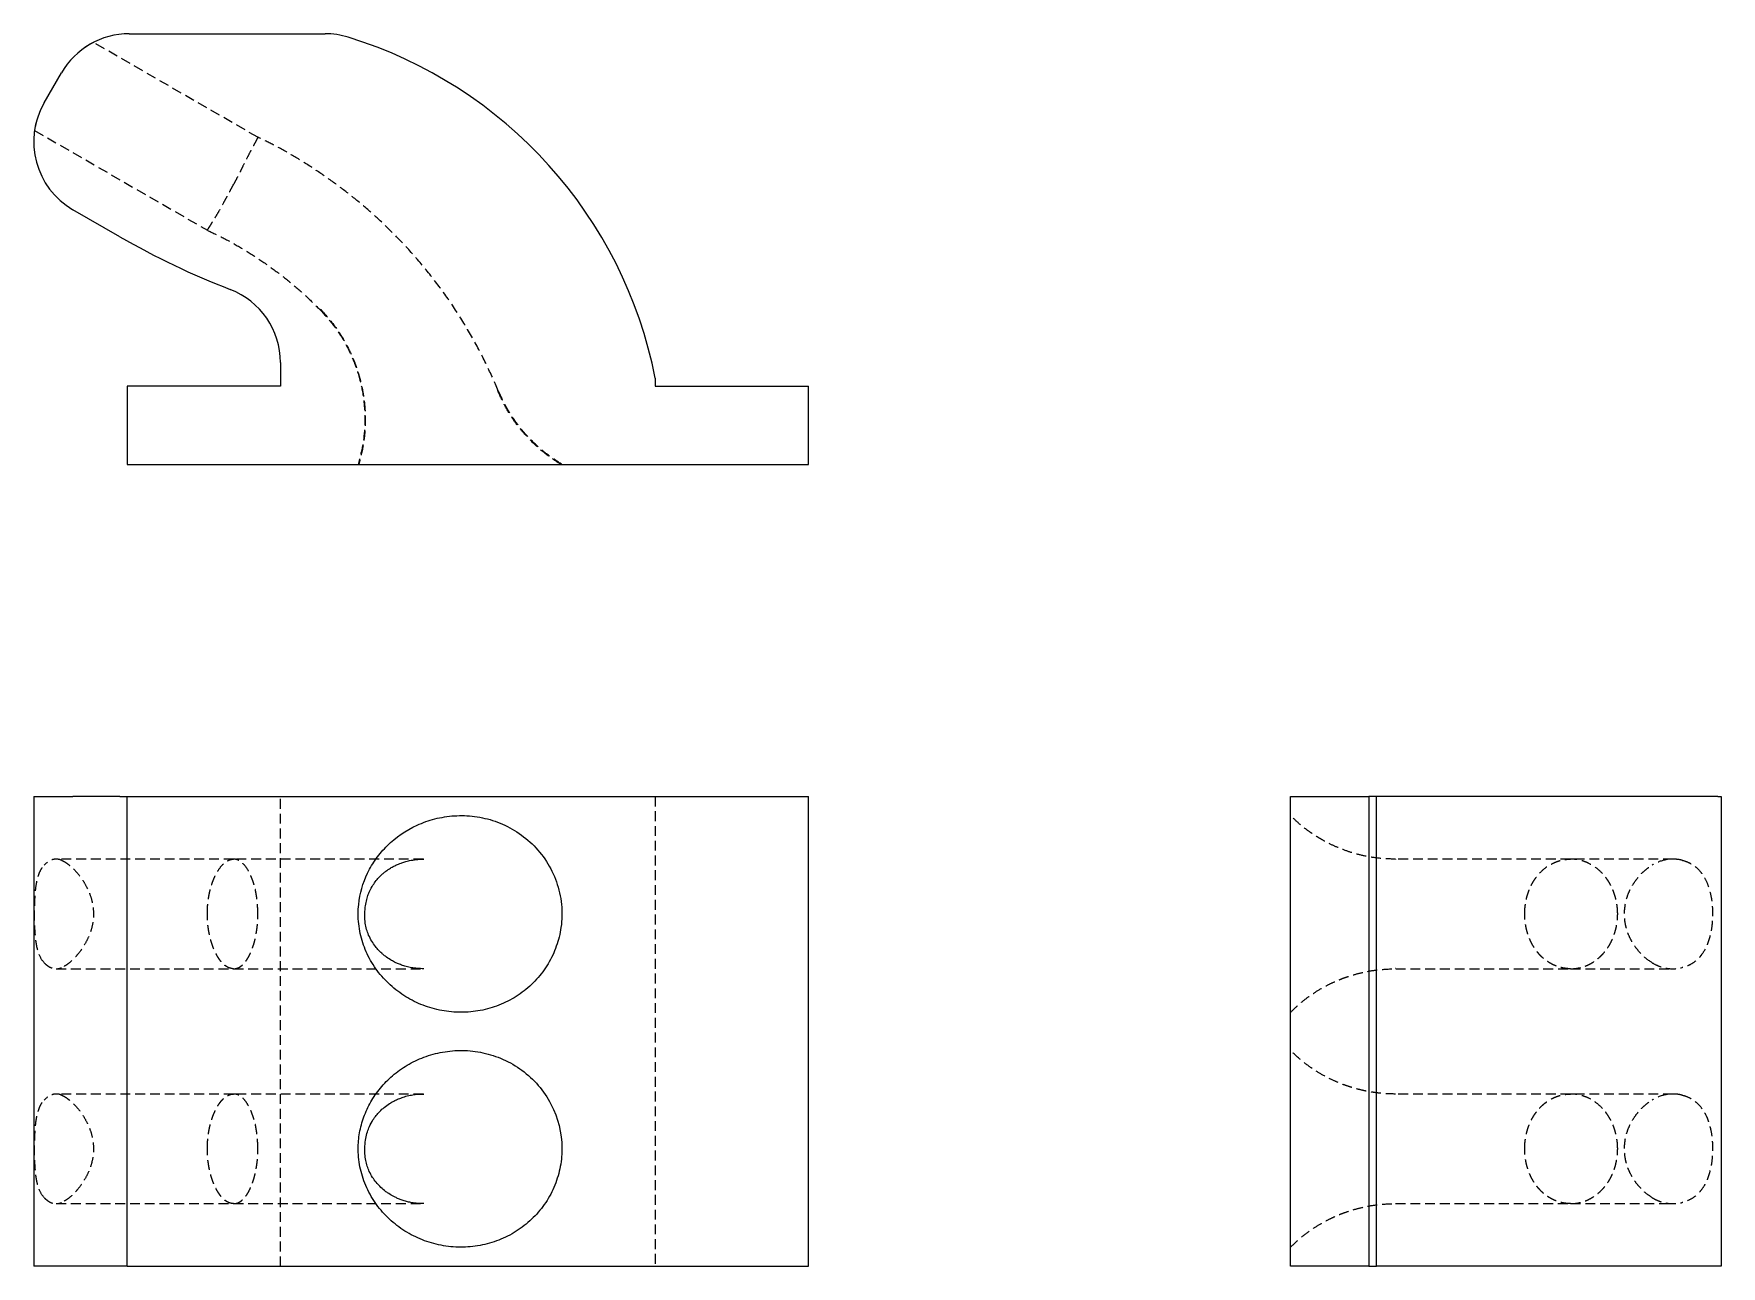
# Model space of a CAD drawing. Header units: millimetres. Extents: x 33 to 251, y 27 to 186.
import ezdxf

# ---------------------------------------------------------------- set-up
doc = ezdxf.new("R2010")
doc.units = ezdxf.units.MM
doc.linetypes.add('HIDDEN', pattern=[1.905, 1.27, -0.635])

msp = doc.modelspace()

# ---------------------------------------------------------------- linework, layer by layer
at = {"color": 7, "linetype": 'Continuous', "lineweight": 25}
for p, q in [((45.33, 185.81), (70.61, 185.81)), ((34.35, 176.9), (36.58, 180.76)), ((44.13, 159.59), (38.05, 163.09)), ((64.84, 143.35), (64.84, 140.32)), ((45.06, 140.32), (45.06, 130.21)), ((64.84, 140.32), (45.06, 140.32)), ((113.22, 141.33), (113.22, 140.32)), ((113.22, 140.32), (133, 140.32)), ((133, 130.21), (133, 140.32)), ((45.06, 130.21), (133, 130.21)), ((33, 87.32), (33, 26.68)), ((33, 87.32), (38.05, 87.32)), ((44.13, 87.32), (38.05, 87.32)), ((44.13, 87.32), (45.06, 87.32)), ((45.06, 26.68), (45.06, 87.32)), ((45.06, 87.32), (133, 87.32)), ((133, 26.68), (133, 87.32)), ((195.21, 26.68), (195.21, 87.32)), ((195.21, 87.32), (205.32, 87.32)), ((205.32, 87.32), (205.32, 26.68)), ((206.33, 87.32), (205.32, 87.32)), ((206.33, 26.68), (206.33, 87.32)), ((250.36, 87.32), (206.33, 87.32)), ((250.36, 87.32), (250.81, 87.32)), ((250.81, 87.32), (250.81, 26.68)), ((38.05, 26.68), (33, 26.68)), ((44.13, 26.68), (38.05, 26.68)), ((45.06, 26.68), (44.13, 26.68)), ((45.06, 26.68), (133, 26.68)), ((205.32, 26.68), (195.21, 26.68)), ((205.32, 26.68), (206.33, 26.68)), ((250.36, 26.68), (206.33, 26.68)), ((250.81, 26.68), (250.36, 26.68))]:
    msp.add_line(p, q, dxfattribs=at)
at = {"color": 7, "linetype": 'HIDDEN', "lineweight": 18}
for p, q in [((61.92, 172.44), (40.71, 184.69)), ((33.11, 173.32), (55.41, 160.44)), ((92.97, 139.71), (92.85, 139.75)), ((64.84, 26.68), (64.84, 87.32)), ((113.22, 87.32), (113.22, 26.68)), ((58.8, 79.24), (35.9, 79.24)), ((208.75, 79.22), (208.78, 79.21)), ((244.58, 79.24), (231.37, 79.24)), ((35.9, 65.09), (58.8, 65.09)), ((208.79, 65.11), (208.75, 65.11)), ((231.37, 65.09), (244.58, 65.09)), ((58.8, 48.91), (35.9, 48.91)), ((208.75, 48.9), (208.78, 48.9)), ((244.58, 48.91), (231.37, 48.91)), ((35.9, 34.76), (58.8, 34.76)), ((208.78, 34.78), (208.75, 34.78)), ((231.37, 34.76), (244.58, 34.76))]:
    msp.add_line(p, q, dxfattribs=at)
at = {"color": 7, "linetype": 'Continuous', "lineweight": 25}
for centre, radius, start, end in [((45.33, 175.7), 10.11, 90, 150), ((70.61, 175.7), 10.11, 72.8705, 90), ((56.59, 130.21), 57.71, 11.1094, 72.8705), ((43.11, 171.85), 10.11, 150, 240), ((94.67, 247.13), 101.08, 240, 248.9515), ((54.73, 143.35), 10.11, 0, 68.9515)]:
    msp.add_arc(centre, radius, start, end, dxfattribs=at)
at = {"color": 7, "linetype": 'HIDDEN', "lineweight": 18}
for points, knots in [([(40.71, 184.69), (40.69, 184.68), (40.66, 184.66), (40.38, 184.52), (40.02, 184.3), (39.7, 184.09), (39.56, 183.99)], [0, 0, 0, 0, 0.260382, 0.529106, 0.789265, 1, 1, 1, 1]), ([(33.5, 174.96), (33.46, 174.84), (33.34, 174.48), (33.23, 174.01), (33.15, 173.58), (33.11, 173.35), (33.11, 173.33), (33.11, 173.32)], [0, 0, 0, 0, 0.1188784, 0.3482571, 0.589423, 0.8377505, 1, 1, 1, 1]), ([(61.92, 172.44), (61.92, 172.44), (61.92, 172.44), (61.92, 172.42), (61.9, 172.4), (61.89, 172.36), (61.86, 172.32), (61.84, 172.26), (61.8, 172.19), (61.76, 172.11), (61.71, 172.02), (61.66, 171.92), (61.6, 171.81), (61.53, 171.68), (61.45, 171.54), (61.38, 171.4), (61.29, 171.24), (61.2, 171.07), (61.11, 170.9), (60.91, 170.52), (60.56, 169.83), (60.19, 169.11), (59.96, 168.65), (59.91, 168.54), (59.83, 168.38), (59.73, 168.17), (59.6, 167.91), (59.44, 167.6), (59.25, 167.24), (59.03, 166.82), (58.88, 166.52), (58.8, 166.37)], [0, 0, 0, 0, 0.025098, 0.050691, 0.076758, 0.103272, 0.130206, 0.157527, 0.185199, 0.213183, 0.241437, 0.269916, 0.298572, 0.327356, 0.356214, 0.385095, 0.413943, 0.442705, 0.471326, 0.499752, 0.618218, 0.749182, 0.756731, 0.769248, 0.786778, 0.809375, 0.837098, 0.87, 0.908119, 0.951466, 1, 1, 1, 1]), ([(92.96, 139.71), (92.47, 140.83), (91.46, 143.15), (89.65, 146.56), (87.61, 149.95), (85.35, 153.21), (82.89, 156.3), (80.47, 158.98), (78.15, 161.29), (75.98, 163.25), (73.73, 165.11), (71.41, 166.85), (69.01, 168.49), (66.56, 170.02), (64.2, 171.36), (62.63, 172.1), (61.92, 172.44)], [0, 0, 0, 0, 0.0793, 0.16497, 0.250805, 0.336674, 0.422423, 0.507752, 0.571462, 0.634922, 0.698122, 0.761052, 0.823709, 0.886989, 0.948828, 1, 1, 1, 1]), ([(55.41, 160.44), (55.41, 160.44), (55.41, 160.44), (55.42, 160.46), (55.43, 160.48), (55.45, 160.52), (55.48, 160.56), (55.52, 160.62), (55.56, 160.68), (55.61, 160.76), (55.66, 160.85), (55.73, 160.95), (55.8, 161.06), (55.87, 161.18), (55.96, 161.31), (56.04, 161.45), (56.14, 161.6), (56.23, 161.76), (56.33, 161.93), (56.56, 162.29), (56.94, 162.95), (57.37, 163.71), (57.66, 164.25), (57.8, 164.5), (57.96, 164.79), (58.13, 165.12), (58.34, 165.5), (58.56, 165.92), (58.71, 166.21), (58.8, 166.37)], [0, 0, 0, 0, 0.025692, 0.051852, 0.078451, 0.105455, 0.132828, 0.160529, 0.188516, 0.21674, 0.245151, 0.273696, 0.302318, 0.330961, 0.359565, 0.388068, 0.41641, 0.44453, 0.472368, 0.499862, 0.620039, 0.749633, 0.773542, 0.801346, 0.833098, 0.868838, 0.908585, 0.952325, 1, 1, 1, 1]), ([(55.41, 160.43), (56.04, 160.13), (57.45, 159.47), (59.58, 158.29), (61.78, 156.92), (63.93, 155.43), (66.01, 153.81), (68.01, 152.1), (69.25, 150.87), (69.87, 150.25)], [0, 0, 0, 0, 0.118849, 0.262686, 0.409221, 0.556623, 0.704645, 0.853067, 1, 1, 1, 1]), ([(69.88, 150.26), (69.89, 150.26), (69.91, 150.25), (70.03, 150.2), (70.06, 150.18)], [0, 0, 0, 0, 0.716787, 1, 1, 1, 1]), ([(69.88, 150.26), (70.47, 149.62), (71.67, 148.31), (73.15, 146.05), (74.34, 143.58), (75.2, 140.94), (75.68, 138.21), (75.78, 135.47), (75.54, 132.78), (75.1, 131.06), (74.88, 130.21)], [0, 0, 0, 0, 0.121056, 0.245431, 0.37212, 0.500001, 0.627881, 0.754571, 0.878944, 1, 1, 1, 1]), ([(70.05, 150.19), (70.55, 149.63), (71.52, 148.57), (72.67, 146.9), (73.48, 145.47), (74.04, 144.3), (74.41, 143.4), (74.7, 142.6), (74.98, 141.71), (75.29, 140.56), (75.59, 139.03), (75.79, 137.19), (75.81, 135.06), (75.59, 132.68), (75.17, 131.06), (74.96, 130.21)], [0, 0, 0, 0, 0.1052505, 0.199393, 0.2812253, 0.3340264, 0.3792176, 0.4166569, 0.4513271, 0.5095328, 0.5818152, 0.6678618, 0.7670365, 0.8782733, 1, 1, 1, 1]), ([(101.02, 130.21), (100.43, 130.6), (99.25, 131.37), (97.64, 132.75), (96.17, 134.3), (94.87, 136), (93.75, 137.81), (93.17, 139.1), (92.89, 139.74)], [0, 0, 0, 0, 0.165122, 0.332091, 0.499999, 0.667907, 0.834877, 1, 1, 1, 1]), ([(101.17, 130.21), (100.58, 130.59), (99.39, 131.36), (97.77, 132.74), (96.28, 134.28), (94.98, 135.98), (93.84, 137.79), (93.26, 139.07), (92.97, 139.71)], [0, 0, 0, 0, 0.1651295, 0.3320996, 0.5000047, 0.667909, 0.8348761, 1, 1, 1, 1]), ([(208.77, 79.24), (208.08, 79.26), (206.76, 79.3), (204.9, 79.6), (203.24, 80.02), (201.77, 80.54), (200.47, 81.1), (199.55, 81.58), (198.89, 81.97), (198.36, 82.3), (197.7, 82.74), (196.94, 83.31), (196.08, 84.02), (195.51, 84.57), (195.21, 84.86)], [0, 0, 0, 0, 0.135621, 0.258964, 0.369866, 0.472114, 0.566426, 0.648429, 0.678209, 0.719831, 0.77316, 0.837907, 0.913685, 1, 1, 1, 1]), ([(34.35, 65.86), (34.07, 66.16), (33.85, 66.54), (33.6, 67.21), (33.53, 67.45), (33.4, 67.95), (33.35, 68.21), (33.27, 68.76), (33.24, 69.05), (33.19, 69.64), (33.17, 69.94), (33.14, 70.56), (33.12, 70.87), (33.11, 71.51), (33.11, 71.84), (33.11, 72.82), (33.12, 73.45), (33.17, 74.38), (33.19, 74.69), (33.24, 75.28), (33.27, 75.56), (33.35, 76.11), (33.4, 76.37), (33.53, 76.88), (33.6, 77.12), (33.76, 77.56), (33.86, 77.76), (34.08, 78.14), (34.21, 78.32), (34.35, 78.47)], [0, 0, 0, 0, 0.125, 0.125, 0.1875, 0.1875, 0.25, 0.25, 0.3125, 0.3125, 0.375, 0.375, 0.4375, 0.4375, 0.5, 0.5, 0.625, 0.625, 0.6875, 0.6875, 0.75, 0.75, 0.8125, 0.8125, 0.875, 0.875, 0.9375, 0.9375, 1, 1, 1, 1]), ([(36.58, 79.1), (36.39, 79.18), (36.2, 79.22), (35.82, 79.25), (35.63, 79.23), (35.06, 79.06), (34.7, 78.83), (34.35, 78.47)], [0, 0, 0, 0, 0.25, 0.25, 0.5, 0.5, 1, 1, 1, 1]), ([(36.58, 79.1), (36.78, 79.01), (36.99, 78.89), (37.33, 78.67), (37.44, 78.58), (37.67, 78.4), (37.79, 78.3), (38.14, 77.97), (38.37, 77.73), (38.83, 77.2), (39.05, 76.91), (39.47, 76.29), (39.66, 75.97), (40.01, 75.27), (40.17, 74.91), (40.43, 74.16), (40.53, 73.78), (40.67, 72.98), (40.71, 72.57), (40.71, 71.76), (40.67, 71.36), (40.54, 70.57), (40.43, 70.17), (40.17, 69.42), (40.02, 69.06), (39.67, 68.37), (39.47, 68.03), (39.05, 67.41), (38.83, 67.13), (38.49, 66.73), (38.38, 66.6), (38.14, 66.36), (38.03, 66.25), (37.67, 65.92), (37.44, 65.74), (37, 65.43), (36.78, 65.31), (36.58, 65.23)], [0, 0, 0, 0, 0.0625, 0.0625, 0.09375, 0.09375, 0.125, 0.125, 0.1875, 0.1875, 0.25, 0.25, 0.3125, 0.3125, 0.375, 0.375, 0.4375, 0.4375, 0.5, 0.5, 0.5625, 0.5625, 0.625, 0.625, 0.6875, 0.6875, 0.75, 0.75, 0.8125, 0.8125, 0.84375, 0.84375, 0.875, 0.875, 0.9375, 0.9375, 1, 1, 1, 1]), ([(55.41, 72.16), (55.41, 72.26), (55.41, 72.44), (55.42, 72.73), (55.43, 73.02), (55.45, 73.31), (55.48, 73.6), (55.52, 73.9), (55.56, 74.19), (55.61, 74.49), (55.66, 74.78), (55.73, 75.07), (55.8, 75.35), (55.87, 75.63), (55.96, 75.9), (56.04, 76.16), (56.14, 76.42), (56.23, 76.66), (56.33, 76.9), (56.56, 77.37), (56.94, 78.04), (57.37, 78.54), (57.66, 78.79), (57.8, 78.89), (57.96, 79), (58.13, 79.09), (58.34, 79.17), (58.56, 79.23), (58.71, 79.23), (58.8, 79.24)], [0, 0, 0, 0, 0.025692, 0.051852, 0.078451, 0.105455, 0.132828, 0.160529, 0.188516, 0.21674, 0.245151, 0.273696, 0.302318, 0.330961, 0.359565, 0.388068, 0.41641, 0.44453, 0.472368, 0.499862, 0.620039, 0.749633, 0.773542, 0.801346, 0.833098, 0.868838, 0.908585, 0.952325, 1, 1, 1, 1]), ([(83.29, 79.24), (83.14, 79.24), (82.41, 79.24), (80.92, 79.24), (78.83, 79.24), (76.56, 79.24), (73.97, 79.24), (71.05, 79.24), (67.77, 79.24), (64.33, 79.24), (61.33, 79.24), (59.44, 79.24), (58.79, 79.24)], [0, 0, 0, 0, 0.028781, 0.132924, 0.237052, 0.341056, 0.444771, 0.568725, 0.691983, 0.814346, 0.935592, 1, 1, 1, 1]), ([(61.92, 72.16), (61.92, 72.25), (61.92, 72.44), (61.92, 72.72), (61.9, 73), (61.89, 73.29), (61.86, 73.58), (61.84, 73.87), (61.8, 74.16), (61.76, 74.45), (61.71, 74.74), (61.66, 75.03), (61.6, 75.32), (61.53, 75.6), (61.45, 75.87), (61.38, 76.14), (61.29, 76.4), (61.2, 76.65), (61.11, 76.89), (60.91, 77.36), (60.56, 78.03), (60.19, 78.5), (59.96, 78.72), (59.91, 78.77), (59.83, 78.84), (59.73, 78.92), (59.6, 79.01), (59.44, 79.09), (59.25, 79.17), (59.03, 79.23), (58.88, 79.23), (58.8, 79.24)], [0, 0, 0, 0, 0.025098, 0.050691, 0.076758, 0.103272, 0.130206, 0.157527, 0.185199, 0.213183, 0.241437, 0.269916, 0.298572, 0.327356, 0.356214, 0.385095, 0.413943, 0.442705, 0.471326, 0.499752, 0.618218, 0.749182, 0.756731, 0.769248, 0.786778, 0.809375, 0.837098, 0.87, 0.908119, 0.951466, 1, 1, 1, 1]), ([(231.35, 79.24), (231.03, 79.24), (230.13, 79.24), (228.38, 79.24), (226.07, 79.24), (223.49, 79.24), (220.83, 79.24), (218.13, 79.24), (215.44, 79.24), (212.6, 79.24), (210.38, 79.24), (209.07, 79.24), (208.78, 79.24)], [0, 0, 0, 0, 0.064405, 0.185651, 0.308014, 0.431273, 0.555227, 0.658943, 0.762947, 0.867076, 0.971219, 1, 1, 1, 1]), ([(225.44, 72.16), (225.44, 72.26), (225.44, 72.44), (225.46, 72.73), (225.48, 73.02), (225.52, 73.31), (225.56, 73.6), (225.62, 73.9), (225.68, 74.19), (225.76, 74.49), (225.85, 74.78), (225.95, 75.07), (226.06, 75.35), (226.18, 75.63), (226.31, 75.9), (226.45, 76.16), (226.6, 76.42), (226.76, 76.66), (226.93, 76.9), (227.29, 77.37), (227.95, 78.04), (228.71, 78.54), (229.25, 78.79), (229.5, 78.89), (229.79, 79), (230.12, 79.09), (230.5, 79.17), (230.92, 79.23), (231.21, 79.23), (231.37, 79.24)], [0, 0, 0, 0, 0.025692, 0.051852, 0.078451, 0.105455, 0.132828, 0.160529, 0.188516, 0.21674, 0.245151, 0.273696, 0.302318, 0.330961, 0.359565, 0.388068, 0.41641, 0.44453, 0.472368, 0.499862, 0.620039, 0.749633, 0.773542, 0.801346, 0.833098, 0.868838, 0.908585, 0.952325, 1, 1, 1, 1]), ([(237.44, 72.16), (237.44, 72.25), (237.44, 72.44), (237.42, 72.72), (237.4, 73), (237.36, 73.29), (237.32, 73.58), (237.26, 73.87), (237.19, 74.16), (237.11, 74.45), (237.02, 74.74), (236.92, 75.03), (236.81, 75.32), (236.68, 75.6), (236.54, 75.87), (236.4, 76.14), (236.24, 76.4), (236.07, 76.65), (235.9, 76.89), (235.52, 77.36), (234.83, 78.03), (234.11, 78.5), (233.65, 78.72), (233.54, 78.77), (233.38, 78.84), (233.17, 78.92), (232.91, 79.01), (232.6, 79.09), (232.24, 79.17), (231.82, 79.23), (231.52, 79.23), (231.37, 79.24)], [0, 0, 0, 0, 0.025098, 0.050691, 0.076758, 0.103272, 0.130206, 0.157527, 0.185199, 0.213183, 0.241437, 0.269916, 0.298572, 0.327356, 0.356214, 0.385095, 0.413943, 0.442705, 0.471326, 0.499752, 0.618218, 0.749182, 0.756731, 0.769248, 0.786778, 0.809375, 0.837098, 0.87, 0.908119, 0.951466, 1, 1, 1, 1]), ([(241.9, 65.86), (241.4, 66.16), (240.93, 66.54), (240.28, 67.21), (240.07, 67.45), (239.68, 67.95), (239.51, 68.21), (239.18, 68.76), (239.03, 69.05), (238.78, 69.64), (238.67, 69.94), (238.5, 70.56), (238.43, 70.87), (238.34, 71.51), (238.32, 71.84), (238.32, 72.82), (238.41, 73.45), (238.67, 74.38), (238.78, 74.69), (239.03, 75.28), (239.18, 75.56), (239.5, 76.11), (239.68, 76.37), (240.07, 76.88), (240.27, 77.12), (240.71, 77.56), (240.93, 77.76), (241.4, 78.14), (241.65, 78.32), (241.9, 78.47)], [0, 0, 0, 0, 0.125, 0.125, 0.1875, 0.1875, 0.25, 0.25, 0.3125, 0.3125, 0.375, 0.375, 0.4375, 0.4375, 0.5, 0.5, 0.625, 0.625, 0.6875, 0.6875, 0.75, 0.75, 0.8125, 0.8125, 0.875, 0.875, 0.9375, 0.9375, 1, 1, 1, 1]), ([(245.76, 79.1), (245.43, 79.18), (245.1, 79.22), (244.44, 79.25), (244.11, 79.23), (243.12, 79.06), (242.49, 78.83), (241.9, 78.47)], [0, 0, 0, 0, 0.25, 0.25, 0.5, 0.5, 1, 1, 1, 1]), ([(245.76, 79.1), (246.1, 79.01), (246.42, 78.89), (246.87, 78.67), (247.02, 78.58), (247.29, 78.4), (247.43, 78.3), (247.81, 77.97), (248.03, 77.73), (248.44, 77.2), (248.62, 76.91), (248.94, 76.29), (249.07, 75.97), (249.3, 75.27), (249.39, 74.91), (249.54, 74.16), (249.6, 73.78), (249.67, 72.98), (249.69, 72.57), (249.69, 71.76), (249.67, 71.36), (249.6, 70.57), (249.54, 70.17), (249.39, 69.42), (249.3, 69.06), (249.07, 68.37), (248.94, 68.03), (248.62, 67.41), (248.45, 67.13), (248.14, 66.73), (248.04, 66.6), (247.81, 66.36), (247.69, 66.25), (247.31, 65.92), (247.03, 65.74), (246.43, 65.43), (246.1, 65.31), (245.76, 65.23)], [0, 0, 0, 0, 0.0625, 0.0625, 0.09375, 0.09375, 0.125, 0.125, 0.1875, 0.1875, 0.25, 0.25, 0.3125, 0.3125, 0.375, 0.375, 0.4375, 0.4375, 0.5, 0.5, 0.5625, 0.5625, 0.625, 0.625, 0.6875, 0.6875, 0.75, 0.75, 0.8125, 0.8125, 0.84375, 0.84375, 0.875, 0.875, 0.9375, 0.9375, 1, 1, 1, 1]), ([(58.8, 65.09), (58.76, 65.09), (58.68, 65.09), (58.57, 65.1), (58.46, 65.13), (58.35, 65.16), (58.24, 65.19), (58.13, 65.24), (58.03, 65.29), (57.93, 65.35), (57.83, 65.41), (57.73, 65.48), (57.64, 65.55), (57.55, 65.63), (57.46, 65.71), (57.38, 65.79), (57.3, 65.88), (57.22, 65.97), (57.14, 66.06), (57.07, 66.15), (57, 66.25), (56.93, 66.34), (56.87, 66.44), (56.81, 66.53), (56.75, 66.63), (56.69, 66.73), (56.64, 66.82), (56.58, 66.92), (56.53, 67.02), (56.49, 67.11), (56.39, 67.3), (56.25, 67.61), (56.08, 68.06), (55.92, 68.53), (55.78, 69.03), (55.66, 69.54), (55.57, 70.07), (55.49, 70.6), (55.44, 71.13), (55.41, 71.65), (55.41, 71.99), (55.41, 72.16)], [0, 0, 0, 0, 0.022504, 0.044683, 0.066525, 0.08802, 0.109157, 0.12993, 0.150329, 0.170349, 0.189984, 0.20923, 0.228083, 0.24654, 0.2646, 0.282261, 0.299523, 0.316385, 0.332849, 0.348917, 0.364589, 0.379868, 0.394757, 0.409259, 0.423378, 0.437117, 0.45048, 0.463471, 0.476095, 0.488357, 0.500261, 0.549977, 0.600651, 0.65193, 0.703456, 0.754883, 0.805881, 0.856145, 0.905403, 0.95342, 1, 1, 1, 1]), ([(58.8, 65.09), (58.84, 65.09), (58.91, 65.09), (59.03, 65.1), (59.13, 65.13), (59.23, 65.15), (59.33, 65.19), (59.42, 65.22), (59.5, 65.26), (59.57, 65.3), (59.64, 65.35), (59.7, 65.39), (59.75, 65.43), (59.8, 65.46), (59.85, 65.5), (59.89, 65.53), (59.92, 65.56), (59.95, 65.59), (59.97, 65.61), (59.99, 65.63), (60.06, 65.7), (60.2, 65.85), (60.39, 66.08), (60.56, 66.34), (60.73, 66.62), (60.87, 66.9), (61.03, 67.23), (61.18, 67.62), (61.34, 68.07), (61.49, 68.55), (61.61, 69.06), (61.71, 69.57), (61.79, 70.1), (61.86, 70.63), (61.9, 71.15), (61.92, 71.66), (61.92, 72), (61.92, 72.16)], [0, 0, 0, 0, 0.023597, 0.046037, 0.067311, 0.087414, 0.106342, 0.124094, 0.140674, 0.156083, 0.170326, 0.183408, 0.195336, 0.206115, 0.215752, 0.224253, 0.231624, 0.237871, 0.242998, 0.247009, 0.249908, 0.29496, 0.338699, 0.381073, 0.422048, 0.461599, 0.499714, 0.551072, 0.602925, 0.654956, 0.706849, 0.758299, 0.809021, 0.85876, 0.907288, 0.954419, 1, 1, 1, 1]), ([(231.37, 65.09), (231.29, 65.09), (231.15, 65.09), (230.94, 65.1), (230.73, 65.13), (230.52, 65.16), (230.32, 65.19), (230.13, 65.24), (229.94, 65.29), (229.75, 65.35), (229.57, 65.41), (229.4, 65.48), (229.23, 65.55), (229.06, 65.63), (228.91, 65.71), (228.76, 65.79), (228.61, 65.88), (228.47, 65.97), (228.33, 66.06), (228.2, 66.15), (228.08, 66.25), (227.96, 66.34), (227.85, 66.44), (227.74, 66.53), (227.63, 66.63), (227.53, 66.73), (227.44, 66.82), (227.35, 66.92), (227.26, 67.02), (227.18, 67.11), (227.02, 67.3), (226.79, 67.61), (226.51, 68.06), (226.25, 68.53), (226.03, 69.03), (225.85, 69.54), (225.69, 70.07), (225.58, 70.6), (225.5, 71.13), (225.45, 71.65), (225.44, 71.99), (225.44, 72.16)], [0, 0, 0, 0, 0.022504, 0.044683, 0.066525, 0.08802, 0.109157, 0.12993, 0.150329, 0.170349, 0.189984, 0.20923, 0.228083, 0.24654, 0.2646, 0.282261, 0.299523, 0.316385, 0.332849, 0.348917, 0.364589, 0.379868, 0.394757, 0.409259, 0.423378, 0.437117, 0.45048, 0.463471, 0.476095, 0.488357, 0.500261, 0.549977, 0.600651, 0.65193, 0.703456, 0.754883, 0.805881, 0.856145, 0.905403, 0.95342, 1, 1, 1, 1]), ([(231.37, 65.09), (231.44, 65.09), (231.59, 65.09), (231.81, 65.1), (232.01, 65.13), (232.21, 65.15), (232.39, 65.19), (232.56, 65.22), (232.71, 65.26), (232.86, 65.3), (232.99, 65.35), (233.11, 65.39), (233.23, 65.43), (233.33, 65.46), (233.41, 65.5), (233.49, 65.53), (233.56, 65.56), (233.62, 65.59), (233.66, 65.61), (233.7, 65.63), (233.85, 65.7), (234.12, 65.85), (234.49, 66.08), (234.84, 66.34), (235.15, 66.62), (235.44, 66.9), (235.74, 67.23), (236.04, 67.62), (236.34, 68.07), (236.6, 68.55), (236.83, 69.06), (237.02, 69.57), (237.18, 70.1), (237.3, 70.63), (237.38, 71.15), (237.43, 71.66), (237.44, 72), (237.44, 72.16)], [0, 0, 0, 0, 0.023597, 0.046037, 0.067311, 0.087414, 0.106342, 0.124094, 0.140674, 0.156083, 0.170326, 0.183408, 0.195336, 0.206115, 0.215752, 0.224253, 0.231624, 0.237871, 0.242998, 0.247009, 0.249908, 0.29496, 0.338699, 0.381073, 0.422048, 0.461599, 0.499714, 0.551072, 0.602925, 0.654956, 0.706849, 0.758299, 0.809021, 0.85876, 0.907288, 0.954419, 1, 1, 1, 1]), ([(34.35, 65.86), (34.52, 65.68), (34.7, 65.53), (35.06, 65.29), (35.25, 65.21), (35.82, 65.04), (36.2, 65.07), (36.58, 65.23)], [0, 0, 0, 0, 0.25, 0.25, 0.5, 0.5, 1, 1, 1, 1]), ([(241.9, 65.86), (242.2, 65.68), (242.5, 65.53), (243.13, 65.29), (243.45, 65.21), (244.44, 65.04), (245.1, 65.07), (245.76, 65.23)], [0, 0, 0, 0, 0.25, 0.25, 0.5, 0.5, 1, 1, 1, 1]), ([(58.79, 65.09), (59.44, 65.09), (61.33, 65.09), (64.33, 65.09), (67.77, 65.09), (71.05, 65.09), (73.97, 65.09), (76.56, 65.09), (78.83, 65.09), (80.92, 65.09), (82.41, 65.09), (83.13, 65.09), (83.29, 65.09)], [0, 0, 0, 0, 0.06441, 0.185668, 0.308042, 0.431312, 0.555277, 0.659003, 0.763016, 0.867154, 0.971307, 1, 1, 1, 1]), ([(195.21, 59.46), (195.59, 59.83), (196.31, 60.52), (197.42, 61.4), (198.58, 62.2), (199.73, 62.86), (200.68, 63.32), (201.32, 63.59), (201.86, 63.81), (202.55, 64.06), (203.55, 64.38), (204.92, 64.72), (206.73, 65.02), (208.06, 65.06), (208.77, 65.09)], [0, 0, 0, 0, 0.102323, 0.194658, 0.276642, 0.379787, 0.459103, 0.490575, 0.52868, 0.578257, 0.639457, 0.739227, 0.859614, 1, 1, 1, 1]), ([(208.79, 65.09), (209.07, 65.09), (210.38, 65.09), (212.6, 65.09), (215.44, 65.09), (218.13, 65.09), (220.83, 65.09), (223.49, 65.09), (226.07, 65.09), (228.38, 65.09), (230.13, 65.09), (231.03, 65.09), (231.35, 65.09)], [0, 0, 0, 0, 0.028693, 0.132845, 0.236983, 0.340996, 0.44472, 0.568685, 0.691955, 0.814328, 0.935585, 1, 1, 1, 1]), ([(208.77, 48.91), (208.26, 48.92), (207.33, 48.95), (206.07, 49.09), (205.06, 49.27), (204.29, 49.44), (203.73, 49.58), (203.25, 49.72), (202.65, 49.91), (201.82, 50.2), (200.75, 50.65), (199.5, 51.27), (198.11, 52.11), (196.62, 53.2), (195.7, 54.07), (195.21, 54.54)], [0, 0, 0, 0, 0.099013, 0.182344, 0.249754, 0.301148, 0.336512, 0.362911, 0.400646, 0.460493, 0.537142, 0.630185, 0.738991, 0.862661, 1, 1, 1, 1]), ([(34.35, 35.53), (34.07, 35.84), (33.85, 36.21), (33.6, 36.88), (33.53, 37.12), (33.4, 37.62), (33.35, 37.89), (33.27, 38.44), (33.24, 38.73), (33.19, 39.32), (33.17, 39.62), (33.14, 40.23), (33.12, 40.55), (33.11, 41.19), (33.11, 41.52), (33.11, 42.49), (33.12, 43.13), (33.17, 44.05), (33.19, 44.36), (33.24, 44.95), (33.27, 45.23), (33.35, 45.78), (33.4, 46.05), (33.53, 46.55), (33.6, 46.79), (33.76, 47.23), (33.86, 47.44), (34.08, 47.82), (34.21, 47.99), (34.35, 48.14)], [0, 0, 0, 0, 0.125, 0.125, 0.1875, 0.1875, 0.25, 0.25, 0.3125, 0.3125, 0.375, 0.375, 0.4375, 0.4375, 0.5, 0.5, 0.625, 0.625, 0.6875, 0.6875, 0.75, 0.75, 0.8125, 0.8125, 0.875, 0.875, 0.9375, 0.9375, 1, 1, 1, 1]), ([(36.58, 48.77), (36.39, 48.85), (36.2, 48.9), (35.82, 48.92), (35.63, 48.9), (35.06, 48.74), (34.7, 48.5), (34.35, 48.14)], [0, 0, 0, 0, 0.25, 0.25, 0.5, 0.5, 1, 1, 1, 1]), ([(36.58, 48.77), (36.78, 48.69), (36.99, 48.57), (37.33, 48.34), (37.44, 48.26), (37.67, 48.07), (37.79, 47.97), (38.14, 47.65), (38.37, 47.41), (38.83, 46.88), (39.05, 46.59), (39.47, 45.97), (39.66, 45.64), (40.01, 44.95), (40.17, 44.58), (40.43, 43.84), (40.53, 43.45), (40.67, 42.66), (40.71, 42.25), (40.71, 41.43), (40.67, 41.03), (40.54, 40.24), (40.43, 39.85), (40.17, 39.09), (40.02, 38.73), (39.67, 38.04), (39.47, 37.71), (39.05, 37.09), (38.83, 36.8), (38.49, 36.41), (38.38, 36.28), (38.14, 36.04), (38.03, 35.92), (37.67, 35.6), (37.44, 35.41), (37, 35.11), (36.78, 34.99), (36.58, 34.9)], [0, 0, 0, 0, 0.0625, 0.0625, 0.09375, 0.09375, 0.125, 0.125, 0.1875, 0.1875, 0.25, 0.25, 0.3125, 0.3125, 0.375, 0.375, 0.4375, 0.4375, 0.5, 0.5, 0.5625, 0.5625, 0.625, 0.625, 0.6875, 0.6875, 0.75, 0.75, 0.8125, 0.8125, 0.84375, 0.84375, 0.875, 0.875, 0.9375, 0.9375, 1, 1, 1, 1]), ([(55.41, 41.84), (55.41, 41.93), (55.41, 42.12), (55.42, 42.41), (55.43, 42.69), (55.46, 42.99), (55.48, 43.28), (55.52, 43.58), (55.56, 43.87), (55.61, 44.17), (55.67, 44.46), (55.73, 44.75), (55.8, 45.03), (55.87, 45.31), (55.96, 45.58), (56.05, 45.84), (56.14, 46.1), (56.24, 46.34), (56.34, 46.58), (56.44, 46.79), (56.54, 47), (56.65, 47.2), (56.76, 47.4), (56.89, 47.6), (57.03, 47.79), (57.18, 47.99), (57.34, 48.17), (57.51, 48.35), (57.7, 48.5), (57.9, 48.64), (58.11, 48.76), (58.33, 48.84), (58.56, 48.9), (58.72, 48.91), (58.8, 48.91)], [0, 0, 0, 0, 0.025711, 0.05189, 0.078509, 0.105534, 0.13293, 0.160656, 0.188667, 0.216916, 0.245353, 0.273924, 0.302573, 0.331243, 0.359873, 0.388403, 0.416772, 0.444918, 0.47278, 0.500299, 0.525318, 0.551894, 0.580066, 0.60987, 0.641338, 0.674494, 0.709354, 0.745926, 0.784206, 0.824174, 0.865797, 0.909025, 0.953789, 1, 1, 1, 1]), ([(83.29, 48.91), (83.14, 48.91), (82.41, 48.91), (80.92, 48.91), (78.83, 48.91), (76.56, 48.91), (73.97, 48.91), (71.05, 48.91), (67.77, 48.91), (64.33, 48.91), (61.33, 48.91), (59.44, 48.91), (58.79, 48.91)], [0, 0, 0, 0, 0.028841, 0.132977, 0.237099, 0.341096, 0.444805, 0.568751, 0.692002, 0.814357, 0.935595, 1, 1, 1, 1]), ([(61.92, 41.84), (61.92, 41.93), (61.92, 42.11), (61.92, 42.39), (61.9, 42.68), (61.89, 42.96), (61.86, 43.25), (61.84, 43.54), (61.8, 43.84), (61.76, 44.13), (61.71, 44.42), (61.66, 44.71), (61.6, 44.99), (61.53, 45.27), (61.45, 45.55), (61.38, 45.81), (61.29, 46.07), (61.2, 46.32), (61.11, 46.57), (60.91, 47.03), (60.57, 47.7), (60.19, 48.18), (59.95, 48.42), (59.87, 48.49), (59.76, 48.57), (59.63, 48.66), (59.46, 48.76), (59.27, 48.84), (59.04, 48.9), (58.88, 48.91), (58.8, 48.91)], [0, 0, 0, 0, 0.025103, 0.050701, 0.076773, 0.103292, 0.130232, 0.157559, 0.185237, 0.213227, 0.241488, 0.269973, 0.298636, 0.327426, 0.356291, 0.385179, 0.414034, 0.442803, 0.47143, 0.499863, 0.616261, 0.749159, 0.761521, 0.779196, 0.802247, 0.830738, 0.864733, 0.904276, 0.949379, 1, 1, 1, 1]), ([(231.35, 48.91), (231.03, 48.91), (230.13, 48.91), (228.38, 48.91), (226.07, 48.91), (223.49, 48.91), (220.83, 48.91), (218.13, 48.91), (215.44, 48.91), (212.6, 48.91), (210.38, 48.91), (209.07, 48.91), (208.78, 48.91)], [0, 0, 0, 0, 0.064401, 0.18564, 0.307995, 0.431246, 0.555193, 0.658902, 0.7629, 0.867022, 0.971159, 1, 1, 1, 1]), ([(225.44, 41.84), (225.44, 41.93), (225.44, 42.12), (225.46, 42.41), (225.48, 42.69), (225.52, 42.99), (225.56, 43.28), (225.62, 43.58), (225.68, 43.87), (225.76, 44.17), (225.85, 44.46), (225.95, 44.75), (226.06, 45.03), (226.18, 45.31), (226.31, 45.58), (226.45, 45.84), (226.6, 46.1), (226.76, 46.34), (226.93, 46.58), (227.1, 46.79), (227.27, 47), (227.46, 47.2), (227.66, 47.4), (227.88, 47.6), (228.13, 47.79), (228.39, 47.99), (228.69, 48.17), (229, 48.35), (229.34, 48.5), (229.7, 48.64), (230.09, 48.76), (230.5, 48.84), (230.92, 48.9), (231.22, 48.91), (231.37, 48.91)], [0, 0, 0, 0, 0.025711, 0.05189, 0.078509, 0.105534, 0.13293, 0.160656, 0.188667, 0.216916, 0.245353, 0.273924, 0.302573, 0.331243, 0.359873, 0.388403, 0.416772, 0.444918, 0.47278, 0.500299, 0.525318, 0.551894, 0.580066, 0.60987, 0.641338, 0.674494, 0.709354, 0.745926, 0.784206, 0.824174, 0.865797, 0.909025, 0.953789, 1, 1, 1, 1]), ([(237.44, 41.84), (237.44, 41.93), (237.44, 42.11), (237.42, 42.39), (237.4, 42.68), (237.36, 42.96), (237.32, 43.25), (237.26, 43.54), (237.19, 43.84), (237.11, 44.13), (237.02, 44.42), (236.92, 44.71), (236.81, 44.99), (236.68, 45.27), (236.54, 45.55), (236.4, 45.81), (236.24, 46.07), (236.07, 46.32), (235.9, 46.57), (235.52, 47.03), (234.84, 47.7), (234.1, 48.18), (233.61, 48.42), (233.45, 48.49), (233.23, 48.57), (232.97, 48.66), (232.65, 48.76), (232.27, 48.84), (231.84, 48.9), (231.53, 48.91), (231.37, 48.91)], [0, 0, 0, 0, 0.025103, 0.050701, 0.076773, 0.103292, 0.130232, 0.157559, 0.185237, 0.213227, 0.241488, 0.269973, 0.298636, 0.327426, 0.356291, 0.385179, 0.414034, 0.442803, 0.47143, 0.499863, 0.616261, 0.749159, 0.761521, 0.779196, 0.802247, 0.830738, 0.864733, 0.904276, 0.949379, 1, 1, 1, 1]), ([(241.9, 35.53), (241.4, 35.84), (240.93, 36.21), (240.28, 36.88), (240.07, 37.12), (239.68, 37.62), (239.51, 37.89), (239.18, 38.44), (239.03, 38.73), (238.78, 39.32), (238.67, 39.62), (238.5, 40.23), (238.43, 40.55), (238.34, 41.19), (238.32, 41.52), (238.32, 42.49), (238.41, 43.13), (238.67, 44.05), (238.78, 44.36), (239.03, 44.95), (239.18, 45.23), (239.5, 45.78), (239.68, 46.05), (240.07, 46.55), (240.27, 46.79), (240.71, 47.23), (240.93, 47.44), (241.4, 47.82), (241.65, 47.99), (241.9, 48.14)], [0, 0, 0, 0, 0.125, 0.125, 0.1875, 0.1875, 0.25, 0.25, 0.3125, 0.3125, 0.375, 0.375, 0.4375, 0.4375, 0.5, 0.5, 0.625, 0.625, 0.6875, 0.6875, 0.75, 0.75, 0.8125, 0.8125, 0.875, 0.875, 0.9375, 0.9375, 1, 1, 1, 1]), ([(245.76, 48.77), (245.43, 48.85), (245.1, 48.9), (244.44, 48.92), (244.11, 48.9), (243.12, 48.74), (242.49, 48.5), (241.9, 48.14)], [0, 0, 0, 0, 0.25, 0.25, 0.5, 0.5, 1, 1, 1, 1]), ([(245.76, 48.77), (246.1, 48.69), (246.42, 48.57), (246.87, 48.34), (247.02, 48.26), (247.29, 48.07), (247.43, 47.97), (247.81, 47.65), (248.03, 47.41), (248.44, 46.88), (248.62, 46.59), (248.94, 45.97), (249.07, 45.64), (249.3, 44.95), (249.39, 44.58), (249.54, 43.84), (249.6, 43.45), (249.67, 42.66), (249.69, 42.25), (249.69, 41.43), (249.67, 41.03), (249.6, 40.24), (249.54, 39.85), (249.39, 39.09), (249.3, 38.73), (249.07, 38.04), (248.94, 37.71), (248.62, 37.09), (248.45, 36.8), (248.14, 36.41), (248.04, 36.28), (247.81, 36.04), (247.69, 35.92), (247.31, 35.6), (247.03, 35.41), (246.43, 35.11), (246.1, 34.99), (245.76, 34.9)], [0, 0, 0, 0, 0.0625, 0.0625, 0.09375, 0.09375, 0.125, 0.125, 0.1875, 0.1875, 0.25, 0.25, 0.3125, 0.3125, 0.375, 0.375, 0.4375, 0.4375, 0.5, 0.5, 0.5625, 0.5625, 0.625, 0.625, 0.6875, 0.6875, 0.75, 0.75, 0.8125, 0.8125, 0.84375, 0.84375, 0.875, 0.875, 0.9375, 0.9375, 1, 1, 1, 1]), ([(58.8, 34.76), (58.76, 34.76), (58.68, 34.76), (58.57, 34.78), (58.46, 34.8), (58.34, 34.83), (58.24, 34.87), (58.13, 34.91), (58.03, 34.96), (57.93, 35.02), (57.83, 35.08), (57.73, 35.15), (57.64, 35.22), (57.55, 35.3), (57.46, 35.38), (57.38, 35.47), (57.29, 35.55), (57.22, 35.64), (57.14, 35.73), (57.07, 35.83), (57, 35.92), (56.93, 36.02), (56.87, 36.11), (56.81, 36.21), (56.75, 36.31), (56.69, 36.4), (56.64, 36.5), (56.58, 36.6), (56.53, 36.69), (56.49, 36.79), (56.39, 36.98), (56.25, 37.29), (56.08, 37.73), (55.92, 38.2), (55.78, 38.7), (55.66, 39.22), (55.57, 39.74), (55.49, 40.27), (55.44, 40.8), (55.41, 41.32), (55.41, 41.67), (55.41, 41.84)], [0, 0, 0, 0, 0.022514, 0.044703, 0.066554, 0.088059, 0.109206, 0.129988, 0.150396, 0.170426, 0.19007, 0.209325, 0.228187, 0.246653, 0.264722, 0.282391, 0.299661, 0.316532, 0.333004, 0.34908, 0.36476, 0.380046, 0.394943, 0.409453, 0.423578, 0.437324, 0.450694, 0.463692, 0.476323, 0.488592, 0.500502, 0.550194, 0.600843, 0.652095, 0.703595, 0.754997, 0.805969, 0.856209, 0.905444, 0.95344, 1, 1, 1, 1]), ([(58.8, 34.76), (58.84, 34.76), (58.92, 34.76), (59.04, 34.78), (59.15, 34.8), (59.25, 34.83), (59.35, 34.87), (59.44, 34.91), (59.52, 34.95), (59.6, 34.99), (59.67, 35.04), (59.73, 35.08), (59.79, 35.13), (59.84, 35.17), (59.88, 35.2), (59.92, 35.24), (59.96, 35.27), (59.98, 35.3), (60.1, 35.41), (60.31, 35.64), (60.58, 36.02), (60.81, 36.44), (61.01, 36.86), (61.19, 37.3), (61.34, 37.75), (61.49, 38.23), (61.61, 38.74), (61.71, 39.25), (61.79, 39.78), (61.86, 40.3), (61.9, 40.82), (61.92, 41.33), (61.92, 41.67), (61.92, 41.84)], [0, 0, 0, 0, 0.024503, 0.047791, 0.069855, 0.090689, 0.110288, 0.128654, 0.145787, 0.161691, 0.176371, 0.189834, 0.202086, 0.213133, 0.222984, 0.231644, 0.239121, 0.24542, 0.250547, 0.319179, 0.383743, 0.444177, 0.500492, 0.551765, 0.603531, 0.655476, 0.707283, 0.75865, 0.809293, 0.858955, 0.907413, 0.954479, 1, 1, 1, 1]), ([(231.37, 34.76), (231.29, 34.76), (231.15, 34.76), (230.94, 34.78), (230.73, 34.8), (230.52, 34.83), (230.32, 34.87), (230.13, 34.91), (229.93, 34.96), (229.75, 35.02), (229.57, 35.08), (229.4, 35.15), (229.23, 35.22), (229.06, 35.3), (228.91, 35.38), (228.75, 35.47), (228.61, 35.55), (228.47, 35.64), (228.33, 35.73), (228.2, 35.83), (228.08, 35.92), (227.96, 36.02), (227.84, 36.11), (227.73, 36.21), (227.63, 36.31), (227.53, 36.4), (227.44, 36.5), (227.35, 36.6), (227.26, 36.69), (227.18, 36.79), (227.02, 36.98), (226.79, 37.29), (226.51, 37.73), (226.25, 38.2), (226.03, 38.7), (225.84, 39.22), (225.69, 39.74), (225.58, 40.27), (225.5, 40.8), (225.45, 41.32), (225.44, 41.67), (225.44, 41.84)], [0, 0, 0, 0, 0.022514, 0.044703, 0.066554, 0.088059, 0.109206, 0.129988, 0.150396, 0.170426, 0.19007, 0.209325, 0.228187, 0.246653, 0.264722, 0.282391, 0.299661, 0.316532, 0.333004, 0.34908, 0.36476, 0.380046, 0.394943, 0.409453, 0.423578, 0.437324, 0.450694, 0.463692, 0.476323, 0.488592, 0.500502, 0.550194, 0.600843, 0.652095, 0.703595, 0.754997, 0.805969, 0.856209, 0.905444, 0.95344, 1, 1, 1, 1]), ([(231.37, 34.76), (231.44, 34.76), (231.6, 34.76), (231.82, 34.78), (232.04, 34.8), (232.24, 34.83), (232.42, 34.87), (232.6, 34.91), (232.76, 34.95), (232.91, 34.99), (233.05, 35.04), (233.17, 35.08), (233.29, 35.13), (233.39, 35.17), (233.48, 35.2), (233.56, 35.24), (233.63, 35.27), (233.68, 35.3), (233.92, 35.41), (234.32, 35.64), (234.85, 36.02), (235.31, 36.44), (235.7, 36.86), (236.04, 37.3), (236.34, 37.75), (236.6, 38.23), (236.83, 38.74), (237.03, 39.25), (237.18, 39.78), (237.3, 40.3), (237.38, 40.82), (237.43, 41.33), (237.44, 41.67), (237.44, 41.84)], [0, 0, 0, 0, 0.024503, 0.047791, 0.069855, 0.090689, 0.110288, 0.128654, 0.145787, 0.161691, 0.176371, 0.189834, 0.202086, 0.213133, 0.222984, 0.231644, 0.239121, 0.24542, 0.250547, 0.319179, 0.383743, 0.444177, 0.500492, 0.551765, 0.603531, 0.655476, 0.707283, 0.75865, 0.809293, 0.858955, 0.907413, 0.954479, 1, 1, 1, 1]), ([(34.35, 35.53), (34.39, 35.5), (34.46, 35.43), (34.56, 35.33), (34.67, 35.24), (34.77, 35.16), (34.94, 35.05), (35.16, 34.92), (35.44, 34.82), (35.72, 34.76), (35.98, 34.76), (36.2, 34.79), (36.39, 34.83), (36.52, 34.88), (36.58, 34.9)], [0, 0, 0, 0, 0.050093, 0.100073, 0.149999, 0.199929, 0.249923, 0.374945, 0.499869, 0.624806, 0.749942, 0.83333, 0.916589, 1, 1, 1, 1]), ([(241.9, 35.53), (241.96, 35.5), (242.08, 35.43), (242.26, 35.33), (242.44, 35.24), (242.62, 35.16), (242.91, 35.05), (243.29, 34.92), (243.78, 34.82), (244.27, 34.76), (244.72, 34.76), (245.1, 34.79), (245.43, 34.83), (245.65, 34.88), (245.76, 34.9)], [0, 0, 0, 0, 0.050093, 0.100073, 0.149999, 0.199929, 0.249923, 0.374945, 0.499869, 0.624806, 0.749942, 0.83333, 0.916589, 1, 1, 1, 1]), ([(58.79, 34.76), (59.44, 34.76), (61.33, 34.76), (64.33, 34.76), (67.77, 34.76), (71.05, 34.76), (73.97, 34.76), (76.56, 34.76), (78.83, 34.76), (80.92, 34.76), (82.41, 34.76), (83.13, 34.76), (83.29, 34.76)], [0, 0, 0, 0, 0.064407, 0.185656, 0.308022, 0.431284, 0.555241, 0.65896, 0.762966, 0.867098, 0.971244, 1, 1, 1, 1]), ([(195.21, 29.14), (195.67, 29.57), (196.52, 30.39), (197.87, 31.4), (199.11, 32.18), (200.19, 32.75), (201.06, 33.16), (201.87, 33.49), (202.74, 33.8), (203.87, 34.14), (205.26, 34.46), (206.92, 34.71), (208.12, 34.74), (208.76, 34.76)], [0, 0, 0, 0, 0.12889, 0.242957, 0.341081, 0.422402, 0.486321, 0.53219, 0.592786, 0.669923, 0.763627, 0.873774, 1, 1, 1, 1]), ([(208.78, 34.76), (209.07, 34.76), (210.38, 34.76), (212.6, 34.76), (215.44, 34.76), (218.13, 34.76), (220.83, 34.76), (223.49, 34.76), (226.07, 34.76), (228.38, 34.76), (230.13, 34.76), (231.03, 34.76), (231.35, 34.76)], [0, 0, 0, 0, 0.028756, 0.132902, 0.237033, 0.341039, 0.444756, 0.568713, 0.691975, 0.81434, 0.935589, 1, 1, 1, 1])]:
    msp.add_open_spline(points, degree=3, knots=knots, dxfattribs=at)
at = {"color": 7, "linetype": 'Continuous', "lineweight": 25}
for points, knots in [([(74.94, 73.39), (75.09, 74.81), (75.47, 76.16), (76.41, 78.09), (76.78, 78.72), (77.63, 79.9), (78.11, 80.46), (79.73, 82.05), (81, 82.94), (83.21, 83.96), (83.97, 84.23), (85.58, 84.64), (86.43, 84.78), (88.15, 84.89), (89.02, 84.86), (90.79, 84.63), (91.68, 84.43), (93.41, 83.83), (94.25, 83.44), (95.86, 82.45), (96.63, 81.87), (98, 80.54), (98.63, 79.78), (99.7, 78.13), (100.13, 77.25), (100.79, 75.38), (101.01, 74.39), (101.21, 72.41), (101.19, 71.41), (101.05, 70.42)], [0, 0, 0, 0, 0.125, 0.125, 0.1875, 0.1875, 0.25, 0.25, 0.375, 0.375, 0.4375, 0.4375, 0.5, 0.5, 0.5625, 0.5625, 0.625, 0.625, 0.6875, 0.6875, 0.75, 0.75, 0.8125, 0.8125, 0.875, 0.875, 0.9375, 0.9375, 1, 1, 1, 1]), ([(75.78, 73.02), (75.83, 73.29), (75.9, 73.8), (76.11, 74.5), (76.38, 75.19), (76.74, 75.84), (77.19, 76.48), (77.62, 76.96), (78, 77.32), (78.31, 77.58), (78.61, 77.8), (78.95, 78.03), (79.36, 78.27), (79.76, 78.47), (80.1, 78.62), (80.45, 78.75), (80.92, 78.91), (81.56, 79.07), (82.38, 79.21), (82.99, 79.23), (83.33, 79.24)], [0, 0, 0, 0, 0.077398, 0.144043, 0.202264, 0.277327, 0.339488, 0.403035, 0.45175, 0.493054, 0.522259, 0.563809, 0.617934, 0.66664, 0.693029, 0.72694, 0.774835, 0.836539, 0.911569, 1, 1, 1, 1]), ([(101.05, 70.42), (100.93, 69.58), (100.73, 68.78), (100.31, 67.6), (100.16, 67.22), (99.8, 66.46), (99.6, 66.08), (98.96, 65.01), (98.46, 64.34), (97.62, 63.42), (97.32, 63.12), (96.7, 62.56), (96.37, 62.29), (95.37, 61.55), (94.66, 61.12), (93.52, 60.58), (93.13, 60.41), (92.35, 60.13), (91.95, 60), (91.15, 59.79), (90.74, 59.71), (89.92, 59.57), (89.5, 59.52), (88.25, 59.44), (87.42, 59.46), (86.18, 59.6), (85.76, 59.67), (84.94, 59.84), (84.54, 59.95), (83.34, 60.32), (82.57, 60.63), (81.1, 61.4), (80.39, 61.86), (79.4, 62.64), (79.08, 62.92), (78.48, 63.5), (78.19, 63.8), (77.37, 64.75), (76.89, 65.42), (76.27, 66.52), (76.08, 66.9), (75.75, 67.66), (75.6, 68.05), (75.34, 68.83), (75.23, 69.23), (75.06, 70.05), (74.99, 70.47), (74.85, 71.72), (74.85, 72.55), (74.94, 73.39)], [0, 0, 0, 0, 0.0625, 0.0625, 0.09375, 0.09375, 0.125, 0.125, 0.1875, 0.1875, 0.21875, 0.21875, 0.25, 0.25, 0.3125, 0.3125, 0.34375, 0.34375, 0.375, 0.375, 0.40625, 0.40625, 0.4375, 0.4375, 0.5, 0.5, 0.53125, 0.53125, 0.5625, 0.5625, 0.625, 0.625, 0.6875, 0.6875, 0.71875, 0.71875, 0.75, 0.75, 0.8125, 0.8125, 0.84375, 0.84375, 0.875, 0.875, 0.90625, 0.90625, 0.9375, 0.9375, 1, 1, 1, 1]), ([(83.33, 65.09), (83.05, 65.09), (82.54, 65.11), (81.8, 65.21), (81.12, 65.35), (80.49, 65.55), (79.97, 65.76), (79.57, 65.95), (79.29, 66.1), (78.92, 66.31), (78.52, 66.58), (78.17, 66.86), (77.88, 67.11), (77.5, 67.48), (77.06, 67.99), (76.6, 68.66), (76.22, 69.4), (75.94, 70.2), (75.77, 71.03), (75.7, 71.98), (75.75, 72.66), (75.78, 73.02)], [0, 0, 0, 0, 0.0782539, 0.1453962, 0.2016544, 0.2479812, 0.2870254, 0.3206913, 0.3505944, 0.3817607, 0.4529344, 0.475406, 0.5029648, 0.5405703, 0.5882577, 0.6454794, 0.7117607, 0.7686993, 0.8336375, 0.9094666, 1, 1, 1, 1]), ([(74.89, 42.34), (74.92, 43.05), (75.01, 43.74), (75.31, 45.11), (75.53, 45.79), (76.07, 47.11), (76.4, 47.74), (77.17, 48.96), (77.62, 49.56), (78.61, 50.66), (79.16, 51.17), (80.37, 52.12), (81.03, 52.55), (82.42, 53.3), (83.16, 53.62), (84.74, 54.13), (85.56, 54.31), (87.24, 54.53), (88.11, 54.57), (89.88, 54.46), (90.76, 54.31), (92.51, 53.85), (93.38, 53.51), (95.05, 52.66), (95.83, 52.15), (97.31, 50.93), (97.99, 50.23), (99.17, 48.69), (99.68, 47.84), (100.89, 45.12), (101.27, 43.15), (101.15, 41.13)], [0, 0, 0, 0, 0.0625, 0.0625, 0.125, 0.125, 0.1875, 0.1875, 0.25, 0.25, 0.3125, 0.3125, 0.375, 0.375, 0.4375, 0.4375, 0.5, 0.5, 0.5625, 0.5625, 0.625, 0.625, 0.6875, 0.6875, 0.75, 0.75, 0.8125, 0.8125, 0.875, 0.875, 1, 1, 1, 1]), ([(75.74, 42.19), (75.77, 42.52), (75.82, 43.14), (76.04, 43.98), (76.34, 44.79), (76.73, 45.51), (77.21, 46.18), (77.68, 46.71), (78.24, 47.21), (78.82, 47.63), (79.37, 47.95), (79.82, 48.18), (80.39, 48.41), (81.04, 48.63), (81.77, 48.8), (82.43, 48.89), (82.97, 48.92), (83.21, 48.91), (83.33, 48.91)], [0, 0, 0, 0, 0.085113, 0.156723, 0.218204, 0.294122, 0.352912, 0.415907, 0.490423, 0.570536, 0.621211, 0.665596, 0.712806, 0.765013, 0.820678, 0.875599, 0.93409, 1, 1, 1, 1]), ([(101.15, 41.13), (101.1, 40.28), (100.97, 39.45), (100.65, 38.24), (100.52, 37.84), (100.22, 37.04), (100.05, 36.65), (99.49, 35.52), (99.04, 34.81), (98.27, 33.82), (97.99, 33.49), (97.41, 32.88), (97.1, 32.59), (96.15, 31.77), (95.47, 31.28), (93.99, 30.44), (93.22, 30.1), (92.03, 29.7), (91.63, 29.59), (90.81, 29.39), (90.39, 29.32), (89.14, 29.15), (88.3, 29.11), (86.62, 29.2), (85.77, 29.32), (84.14, 29.72), (83.35, 29.99), (82.2, 30.5), (81.82, 30.7), (81.08, 31.11), (80.73, 31.33), (79.7, 32.05), (79.06, 32.59), (78.17, 33.5), (77.89, 33.82), (77.36, 34.47), (77.12, 34.81), (76.66, 35.51), (76.45, 35.87), (76.06, 36.62), (75.88, 37), (75.42, 38.19), (75.19, 38.99), (74.98, 40.23), (74.93, 40.65), (74.87, 41.49), (74.87, 41.92), (74.89, 42.34)], [0, 0, 0, 0, 0.0625, 0.0625, 0.09375, 0.09375, 0.125, 0.125, 0.1875, 0.1875, 0.21875, 0.21875, 0.25, 0.25, 0.3125, 0.3125, 0.375, 0.375, 0.40625, 0.40625, 0.4375, 0.4375, 0.5, 0.5, 0.5625, 0.5625, 0.625, 0.625, 0.65625, 0.65625, 0.6875, 0.6875, 0.75, 0.75, 0.78125, 0.78125, 0.8125, 0.8125, 0.84375, 0.84375, 0.875, 0.875, 0.9375, 0.9375, 0.96875, 0.96875, 1, 1, 1, 1]), ([(83.33, 34.76), (83.16, 34.76), (82.83, 34.77), (82.28, 34.81), (81.71, 34.89), (81.11, 35.03), (80.56, 35.21), (80.07, 35.39), (79.65, 35.58), (79.21, 35.81), (78.76, 36.08), (78.19, 36.5), (77.68, 36.97), (77.16, 37.53), (76.69, 38.18), (76.31, 38.88), (76.03, 39.62), (75.84, 40.38), (75.73, 41.25), (75.74, 41.86), (75.74, 42.19)], [0, 0, 0, 0, 0.066124, 0.12257, 0.17057, 0.213161, 0.253542, 0.291821, 0.329057, 0.366215, 0.436626, 0.477628, 0.538138, 0.588904, 0.647931, 0.715243, 0.772255, 0.837165, 0.912051, 1, 1, 1, 1])]:
    msp.add_open_spline(points, degree=3, knots=knots, dxfattribs=at)

doc.saveas('drawing.dxf')
